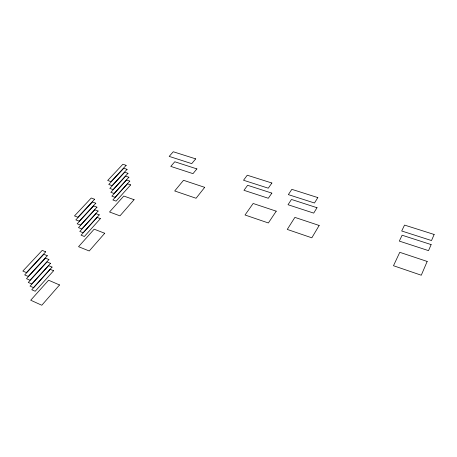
<?xml version="1.0" encoding="UTF-8"?>
<svg xmlns="http://www.w3.org/2000/svg" width="457" height="457" viewBox="0 0 457 457"><rect width="100%" height="100%" fill="white"/><g stroke="black" fill="none" stroke-linecap="round" stroke-linejoin="round"><path stroke-width="0.69" d="M427.175 261.438L421.28 275.223L393.488 265.723L399.772 252.315L427.175 261.438M431.145 244.592L428.535 250.642L399.315 241.096L402.114 235.212L431.145 244.592M434.15 234.47L431.511 240.553L401.703 230.991L404.536 225.078L434.15 234.47M319.163 225.467L311.828 237.817L287.259 229.425L294.891 217.383L319.163 225.467M317.009 207.712L313.708 213.111L288.024 204.719L291.469 199.458L317.009 207.712M317.832 197.59L314.479 203.005L288.338 194.619L291.84 189.347L317.832 197.59M276.222 211.168L268.373 222.97L245.032 214.996L253.144 203.479L276.222 211.168M271.852 193.122L268.31 198.269L243.964 190.312L247.625 185.296L271.852 193.122M271.886 183.023L268.282 188.187L243.524 180.247L247.254 175.214L271.886 183.023M204.69 187.341L196.07 198.264L174.7 190.963L183.525 180.298L204.69 187.341M196.893 168.901L192.991 173.649L170.781 166.394L174.78 161.761L196.893 168.901M195.71 158.876L191.734 163.629L169.187 156.397L173.26 151.758L195.71 158.876M59.536 284.957L41.793 305.242L30.716 300.226L48.591 280.215L59.536 284.957M104.733 233.264L89.235 250.984L78.541 246.689L94.176 229.191L104.733 233.264M134.078 199.703L119.957 215.853L109.537 211.991L123.79 196.036L134.078 199.703M53.6 270.755L35.189 291.258L31.767 289.738L50.219 269.316L53.6 270.755M100.38 218.64L84.362 236.486L81.06 235.189L97.124 217.412L100.38 218.64M130.668 184.908L116.101 201.131L112.885 199.972L127.492 183.805L130.668 184.908M52.064 267.082L33.481 287.636L30.036 286.111L48.665 265.643L52.064 267.082M99.26 214.864L83.1 232.739L79.781 231.442L95.981 213.636L99.26 214.864M129.782 181.092L115.107 197.333L111.874 196.173L126.595 179.989L129.782 181.092M50.504 263.352L31.744 283.957L28.277 282.432L47.082 261.912L50.504 263.352M98.118 211.037L81.826 228.94L78.484 227.643L94.822 209.809L98.118 211.037M128.891 177.23L114.096 193.482L110.845 192.323L125.686 176.128L128.891 177.23M48.922 259.57L29.985 280.227L26.495 278.696L45.483 258.125L48.922 259.57M96.964 207.158L80.529 225.09L77.17 223.787L93.651 205.93L96.964 207.158M127.989 173.317L113.073 189.586L109.806 188.427L124.767 172.215L127.989 173.317M47.317 255.731L28.197 276.439L24.689 274.908L43.855 254.286L47.317 255.731M95.799 203.228L79.215 221.182L75.839 219.886L92.463 202L95.799 203.228M127.075 169.353L112.039 185.633L108.749 184.474L123.83 168.256L127.075 169.353M45.689 251.836L26.38 272.601L22.85 271.064L42.21 250.39L45.689 251.836M94.61 199.246L77.884 217.224L74.485 215.927L91.257 198.018L94.61 199.246M126.149 165.337L110.994 181.629L107.686 180.475L122.887 164.24L126.149 165.337"/></g></svg>
